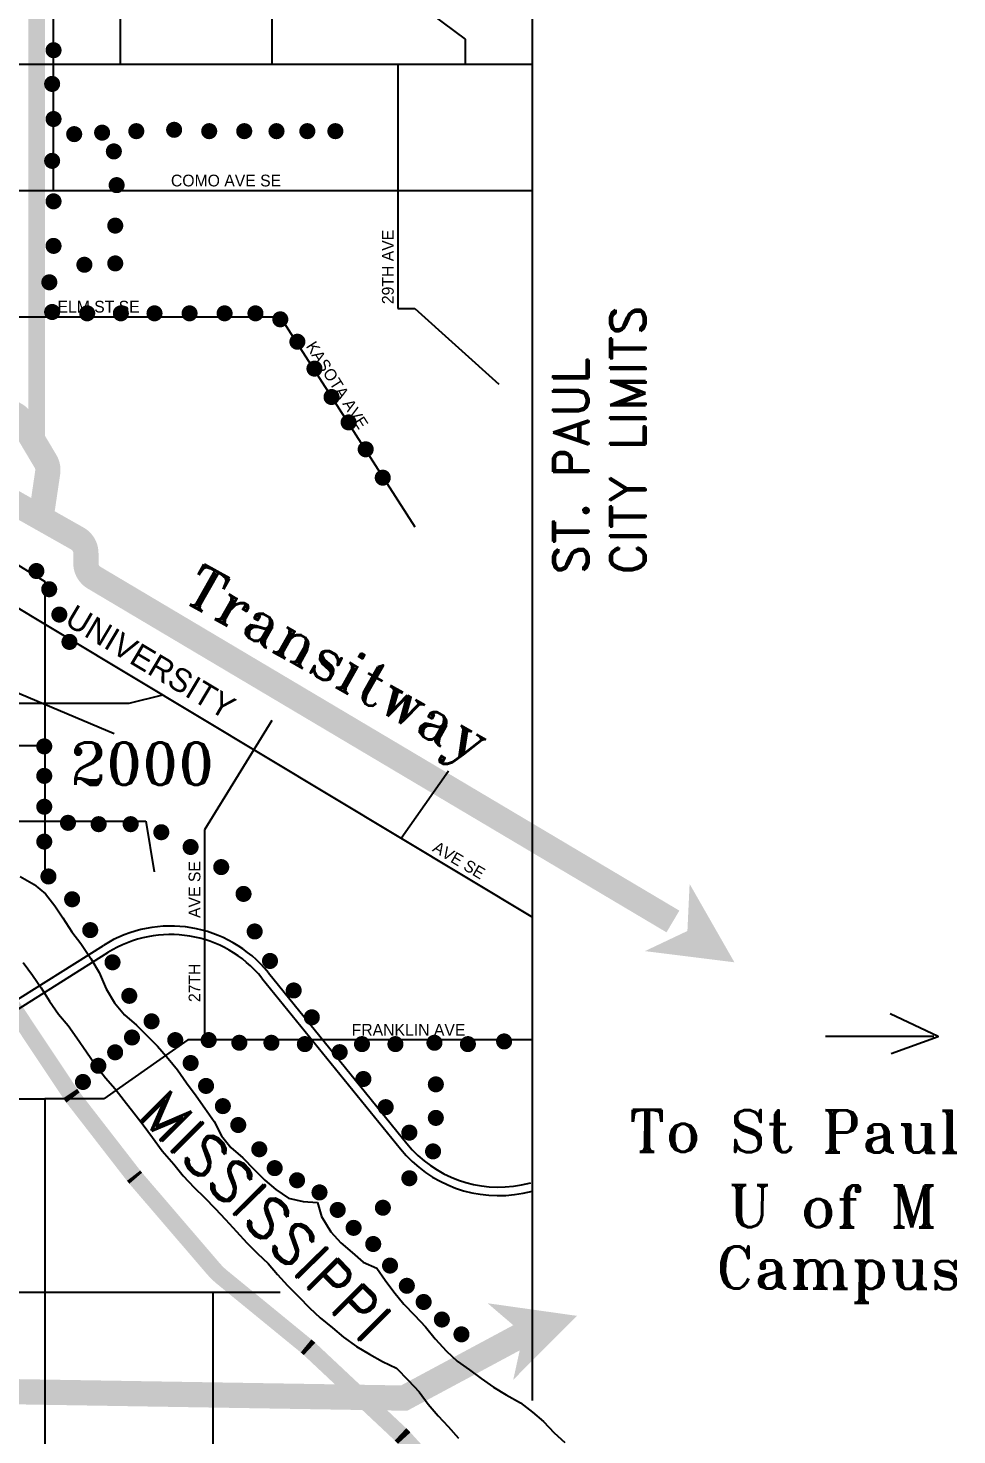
# Model space of a CAD drawing. Extents: x -40594 to -8643, y -6125 to 29389.
# Drawn here: x -16623 to -11099, y 8540 to 16905 of the extents above; entities that cross this region are included whole.
import ezdxf

# ---------------------------------------------------------------- set-up
doc = ezdxf.new("R2010")
doc.units = 0
for name, pattern in [('CENTER', [1.125, 0.75, -0.125, 0.125, -0.125]), ('HIDDEN', [0.375, 0.25, -0.125]), ('LONG_DASH', [1.5, 1, -0.5]), ('PHANTOM', [1.25, 0.625, -0.125, 0.125, -0.125, 0.125, -0.125])]:
    doc.linetypes.add(name, pattern=pattern)
for name, color, linetype in [('1', 254, 'CONTINUOUS'), ('2', 253, 'CONTINUOUS'), ('3', 252, 'CONTINUOUS'), ('4', 251, 'CONTINUOUS'), ('DOTS', 3, 'PHANTOM'), ('MARKERS', 7, 'CONTINUOUS'), ('NEW', 2, 'LONG_DASH'), ('PB', 2, 'CONTINUOUS'), ('RR', 1, 'CENTER')]:
    doc.layers.add(name, color=color, linetype=linetype)
doc.styles.add('ROMAN_DUPLEX', font='romand.shx')
doc.styles.add('ROMAN_TRIPLEX', font='romant.shx')

msp = doc.modelspace()

# ---------------------------------------------------------------- linework, layer by layer
at = {"layer": '1'}
for p, q in [((-16671.61584451949, 11860.2849216503), (-16588.05338558543, 11812.64751995124)), ((-16588.05338558543, 11812.64751995124), (-16519.95752308738, 11756.70224480793)), ((-16519.95752308738, 11756.70224480793), (-16465.0854607683, 11686.56830274191)), ((-16465.0854607683, 11686.56830274191), (-16416.63185552832, 11614.18318788663)), ((-16416.63185552832, 11614.18318788663), (-16364.23869790715, 11530.56577314292)), ((-16364.23869790715, 11530.56577314292), (-16309.40014171694, 11462.58248547956)), ((-16309.40014171694, 11462.58248547956), (-16249.92521543274, 11373.15966604736)), ((-16652.89649036791, 11349.13436806275), (-16596.8485824609, 11272.5652158532)), ((-16249.92521543274, 11373.15966604736), (-16200.2287523471, 11290.03803224323)), ((-16596.8485824609, 11272.5652158532), (-16545.1438660203, 11198.61736938923)), ((-16200.2287523471, 11290.03803224323), (-16158.90874050223, 11192.26545670569)), ((-16545.1438660203, 11198.61736938923), (-16497.11902946216, 11119.23425119309)), ((-16158.90874050223, 11192.26545670569), (-16110.28760461792, 11109.12706983713)), ((-16497.11902946216, 11119.23425119309), (-16442.67573582493, 11042.10230578623)), ((-16442.67573582493, 11042.10230578623), (-16385.69490176428, 10974.6901878524)), ((-16110.28760461792, 11109.12706983713), (-16050.02215322777, 11038.00156589195)), ((-16385.69490176428, 10974.6901878524), (-16334.53622545655, 10901.27162845688)), ((-16050.02215322777, 11038.00156589195), (-15979.15420740423, 10976.72153740307)), ((-15979.15420740423, 10976.72153740307), (-15919.04791012619, 10915.81164187052)), ((-16334.53622545655, 10901.27162845688), (-16276.22039169585, 10817.20869196689)), ((-15919.04791012619, 10915.81164187052), (-15854.03562818443, 10850.67582632261)), ((-16276.22039169585, 10817.20869196689), (-16220.63475859955, 10735.79219081914)), ((-15854.03562818443, 10850.67582632261), (-15789.97302546076, 10777.4583037003)), ((-16220.63475859955, 10735.79219081914), (-16162.48645548318, 10662.48252634244)), ((-15789.97302546076, 10777.4583037003), (-15735.68888593565, 10710.54196670605)), ((-15735.68888593565, 10710.54196670605), (-15680.71630522997, 10633.95606143206)), ((-16162.48645548318, 10662.48252634244), (-16105.55588061583, 10598.2963900126)), ((-15680.71630522997, 10633.95606143206), (-15624.12235719008, 10556.85762215406)), ((-16105.55588061583, 10598.2963900126), (-16052.29680909875, 10528.13731834993)), ((-15624.12235719008, 10556.85762215406), (-15571.8799771488, 10482.91815222231)), ((-16052.29680909875, 10528.13731834993), (-15995.22383318371, 10454.8109008088)), ((-15571.8799771488, 10482.91815222231), (-15515.79018658071, 10403.66068200943)), ((-15995.22383318371, 10454.8109008088), (-15938.72202699821, 10383.62676113811)), ((-15938.72202699821, 10383.62676113811), (-15882.69924868785, 10308.67059973055)), ((-15515.79018658071, 10403.66068200943), (-15472.52055710639, 10318.82553901671)), ((-15882.69924868785, 10308.67059973055), (-15825.51737785399, 10228.35455538077)), ((-15472.52055710639, 10318.82553901671), (-15418.18615838798, 10248.68322041847)), ((-15825.51737785399, 10228.35455538077), (-15756.00275033372, 10150.38182567465)), ((-15418.18615838798, 10248.68322041847), (-15346.25126189533, 10187.95760859469)), ((-15756.00275033372, 10150.38182567465), (-15701.13068801464, 10080.24788360863)), ((-15346.25126189533, 10187.95760859469), (-15277.93760955964, 10118.0330798341)), ((-15701.13068801464, 10080.24788360863), (-15634.97606661382, 10010.82751231984)), ((-15277.93760955964, 10118.0330798341), (-15215.09273508498, 10053.93908535865)), ((-15215.09273508498, 10053.93908535865), (-15149.1559035218, 9998.497967687133)), ((-15634.97606661382, 10010.82751231984), (-15573.8111951989, 9951.009697053054)), ((-15149.1559035218, 9998.497967687133), (-15075.21275367418, 9946.94614320352)), ((-15573.8111951989, 9951.009697053054), (-15511.5039843249, 9886.907326045384)), ((-15511.5039843249, 9886.907326045384), (-15449.7009309227, 9820.645924102842)), ((-15075.21275367418, 9946.94614320352), (-14987.77618907787, 9926.796597396084)), ((-14987.77618907787, 9926.796597396084), (-14901.64111805273, 9921.147215742152)), ((-14901.64111805273, 9921.147215742152), (-14878.84458806475, 9838.682082528503)), ((-15449.7009309227, 9820.645924102842), (-15384.57975406214, 9748.52048174629)), ((-14878.84458806475, 9838.682082528503), (-14822.5788903201, 9748.133676701673)), ((-15384.57975406214, 9748.52048174629), (-15322.24741359149, 9682.805119936624)), ((-14822.5788903201, 9748.133676701673), (-14762.38045118768, 9681.309481561813)), ((-15322.24741359149, 9682.805119936624), (-15259.41091564905, 9619.24878906184)), ((-14762.38045118768, 9681.309481561813), (-14696.41849002785, 9624.255373088303)), ((-14696.41849002785, 9624.255373088303), (-14630.4397758036, 9566.125937413459)), ((-15259.41091564905, 9619.24878906184), (-15196.09538983146, 9559.464479923918)), ((-15196.09538983146, 9559.464479923918), (-15139.14806189968, 9494.203016392748)), ((-14630.4397758036, 9566.125937413459), (-14548.69134444473, 9531.367332533697)), ((-15139.14806189968, 9494.203016392748), (-15080.0333265008, 9427.899731789123)), ((-14548.69134444473, 9531.367332533697), (-14499.70007560409, 9458.990594210638)), ((-14499.70007560409, 9458.990594210638), (-14448.6084115541, 9389.873343620431)), ((-15080.0333265008, 9427.899731789123), (-15012.85363709196, 9361.722095168749)), ((-14448.6084115541, 9389.873343620431), (-14388.32620709951, 9317.672512473928)), ((-15012.85363709196, 9361.722095168749), (-14950.52129662132, 9296.006733359081)), ((-14950.52129662132, 9296.006733359081), (-14885.60115653395, 9236.78521741848)), ((-14388.32620709951, 9317.672512473928), (-14325.46457956042, 9252.503190797148)), ((-14885.60115653395, 9236.78521741848), (-14813.67463657351, 9176.597269195365)), ((-14325.46457956042, 9252.503190797148), (-14260.36015576428, 9181.453075641924)), ((-14813.67463657351, 9176.597269195365), (-14747.72942847813, 9120.61848792318)), ((-14747.72942847813, 9120.61848792318), (-14671.03094836944, 9064.80723729533)), ((-14260.36015576428, 9181.453075641924), (-14201.72444824055, 9111.377769301427)), ((-14671.03094836944, 9064.80723729533), (-14592.87863157089, 9019.236724676764)), ((-14201.72444824055, 9111.377769301427), (-14135.51119111422, 9038.19375280798)), ((-14135.51119111422, 9038.19375280798), (-14070.59105102685, 8978.972236867376)), ((-14592.87863157089, 9019.236724676764), (-14515.30586103409, 8976.346153529297)), ((-14515.30586103409, 8976.346153529297), (-14432.39833715172, 8936.227665707323)), ((-14070.59105102685, 8978.972236867376), (-13998.79855558189, 8927.386906254891)), ((-14432.39833715172, 8936.227665707323), (-14363.53026815094, 8865.23618627762)), ((-13998.79855558189, 8927.386906254891), (-13929.13158494293, 8874.155078711548)), ((-13929.13158494293, 8874.155078711548), (-13855.75122829262, 8824.20786849771)), ((-14363.53026815094, 8865.23618627762), (-14297.90493381857, 8795.269774855944)), ((-14297.90493381857, 8795.269774855944), (-14242.98261230619, 8721.909851185941)), ((-13855.75122829262, 8824.20786849771), (-13779.21190229606, 8778.612226282487)), ((-14242.98261230619, 8721.909851185941), (-14183.84274731067, 8653.993575780321)), ((-13779.21190229606, 8778.612226282487), (-13694.56573962845, 8730.4539140472)), ((-13694.56573962845, 8730.4539140472), (-13623.24389552642, 8674.558898097179)), ((-14183.84274731067, 8653.993575780321), (-14124.76151804066, 8589.840945579352)), ((-13623.24389552642, 8674.558898097179), (-13557.29868743103, 8618.580116824996)), ((-13557.29868743103, 8618.580116824996), (-13495.48725749661, 8551.781051281789)), ((-14124.76151804066, 8589.840945579352), (-14063.43749251361, 8519.807521899937)), ((-13495.48725749661, 8551.781051281789), (-13431.13828713878, 8494.701813211628))]:
    msp.add_line(p, q, dxfattribs=at)
at = {"layer": '2'}
for p, q in [((-16473.77030501788, 18838.57036790479), (-16473.77030501788, 16688.57036790479)), ((-15173.77030501789, 18338.57036790479), (-15173.77030501789, 16688.57036790479)), ((-16073.77030501788, 16688.57036790479), (-16073.77030501788, 18288.57036790479)), ((-14223.77030501788, 16988.57036790479), (-14023.77030501788, 16838.57036790479)), ((-14023.77030501788, 16838.57036790479), (-14023.77030501788, 16688.57036790479)), ((-13623.77030501788, 16688.57036790479), (-19373.77030501788, 16688.5703679048)), ((-16473.77030501788, 16688.57036790479), (-16473.77030501788, 15938.57036790479)), ((-14423.77030501789, 16688.57036790479), (-14423.77030501789, 15238.5703679048)), ((-17773.77030501788, 15938.5703679048), (-13623.77030501788, 15938.57036790479)), ((-14423.77030501789, 15238.5703679048), (-14323.77030501788, 15238.5703679048)), ((-14323.77030501788, 15238.5703679048), (-13823.77030501788, 14788.57036790479)), ((-16723.77030501788, 15188.57036790479), (-15123.77030501788, 15188.57036790479)), ((-15123.77030501788, 15188.57036790479), (-14323.77030501788, 13938.57036790479)), ((-17573.77030501788, 14263.57036790479), (-16523.77030501788, 13613.57036790479)), ((-17703.77030501788, 14068.57036790479), (-13623.77030501788, 11618.57036790479)), ((-16523.77030501788, 13613.57036790479), (-16523.77030501788, 11888.57036790479)), ((-16023.77030501788, 12888.57036790479), (-18023.77030501788, 12888.57036790479)), ((-15823.77030501788, 12938.57036790479), (-16023.77030501788, 12888.57036790479)), ((-15173.77030501789, 12788.57036790479), (-15573.77030501788, 12138.57036790479)), ((-16973.77030501788, 12638.5703679048), (-16523.77030501788, 12638.5703679048)), ((-14403.77030501788, 12088.57036790479), (-14123.77030501788, 12488.57036790479)), ((-17023.77030501788, 12188.57036790479), (-15923.77030501789, 12188.57036790479)), ((-15923.77030501789, 12188.57036790479), (-15873.77030501788, 11888.57036790479)), ((-15573.77030501788, 12138.57036790479), (-15573.77030501788, 10888.57036790479)), ((-15673.77030501788, 10888.57036790479), (-16173.77030501789, 10538.57036790479)), ((-13623.77030501788, 10888.57036790479), (-15673.77030501789, 10888.57036790479)), ((-19223.77030501788, 10538.57036790479), (-16523.77030501788, 10538.57036790479)), ((-16523.77030501788, 10538.57036790479), (-16523.77030501788, 5338.570367904798)), ((-16173.77030501789, 10538.57036790479), (-16523.77030501788, 10538.57036790479)), ((-18553.77030501788, 9388.570367904797), (-15123.77030501788, 9388.570367904797)), ((-15523.77030501788, 9388.570367904797), (-15523.77030501788, 5638.570367904798))]:
    msp.add_line(p, q, dxfattribs=at)
at = {"layer": '4'}
for p, q in [((-16756.1919904715, 11084.64916981953), (-16175.96765355783, 11449.97560417258)), ((-16729.55187457219, 11042.33752781504), (-16149.32716695625, 11407.66419557322)), ((-15232.62885407231, 11256.16257840525), (-14409.12948213249, 10240.5133530128)), ((-15193.7908897536, 11287.65244292118), (-14370.29118486394, 10272.0028068906)), ((-13689.28086616356, 10026.45770480181), (-13633.31075478671, 10037.65172707718)), ((-13679.47556923922, 9977.429315060532), (-13623.77030501788, 9988.570367904798))]:
    msp.add_line(p, q, dxfattribs=at)
for centre, radius, start, end in [((-15776.35770129323, 10815.30097410527), 750, 39.03551289891535, 122.1957339348782), ((-15776.35787817596, 10815.3012075104), 700, 39.03551289891535, 122.1957339348782), ((-13826.56267059287, 10712.86482182872), 750, 219.0355128989153, 281.3099324738669), ((-13826.56216076029, 10712.86417778545), 700, 219.0355128989153, 281.3099324738669)]:
    msp.add_arc(centre, radius, start, end, dxfattribs=at)
at = {"layer": 'DOTS', "const_width": 47.73851351628799}
for points in [[(-16472.09039106626, 16797.53904060011, 1), (-16472.09039106626, 16749.80052708382, 1)], [(-16480.43032730167, 16596.92447618807, 1), (-16480.43032730167, 16549.18596267178, 1)], [(-16472.09039106626, 16388.28520796961, 1), (-16472.09039106626, 16340.54669445332, 1)], [(-16349.39233916987, 16298.2943139791, 1), (-16349.39233916987, 16250.55580046281, 1)], [(-16183.17970359909, 16307.17911226296, 1), (-16183.17970359909, 16259.44059874667, 1)], [(-15980.03091345818, 16316.06399030336, 1), (-15980.03091345818, 16268.32547678707, 1)], [(-15754.85119522704, 16324.0885345967, 1), (-15754.85119522704, 16276.35002108042, 1)], [(-15546.35140946153, 16316.06399030336, 1), (-15546.35140946153, 16268.32547678707, 1)], [(-15337.85168369081, 16316.06399030336, 1), (-15337.85168369081, 16268.32547678707, 1)], [(-15146.03189038569, 16316.06399030336, 1), (-15146.03189038569, 16268.32547678707, 1)], [(-14962.55209331079, 16316.06399030336, 1), (-14962.55209331079, 16268.32547678707, 1)], [(-14795.75228869629, 16316.06399030336, 1), (-14795.75228869629, 16268.32547678707, 1)], [(-16480.43032730167, 16139.52313852789, 1), (-16480.43032730167, 16091.7846250116, 1)], [(-16113.47079314665, 16195.69518785091, 1), (-16113.47079314665, 16147.95667433462, 1)], [(-16096.79080068624, 15995.08054368232, 1), (-16096.79080068624, 15947.34203016604, 1)], [(-16472.09039106626, 15898.78553362297, 1), (-16472.09039106626, 15851.04702010668, 1)], [(-16105.13079691644, 15754.34301853395, 1), (-16105.13079691644, 15706.60450501766, 1)], [(-16472.09039106626, 15633.97421608149, 1), (-16472.09039106626, 15586.2357025652, 1)], [(-16288.61059399135, 15521.63003767892, 1), (-16288.61059399135, 15473.89152416263, 1)], [(-16105.13079691644, 15529.6546617288, 1), (-16105.13079691644, 15481.91614821251, 1)], [(-16497.11031976208, 15417.31048332622, 1), (-16497.11031976208, 15369.57196980994, 1)], [(-16480.43032730167, 15240.76955179421, 1), (-16480.43032730167, 15193.03103827792, 1)], [(-16271.93060153095, 15232.74500750087, 1), (-16271.93060153095, 15185.00649398458, 1)], [(-16071.77081199563, 15232.74500750087, 1), (-16071.77081199563, 15185.00649398458, 1)], [(-15871.61108245511, 15232.74500750087, 1), (-15871.61108245511, 15185.00649398458, 1)], [(-15663.11129668959, 15232.74500750087, 1), (-15663.11129668959, 15185.00649398458, 1)], [(-15454.61151092407, 15232.74500750087, 1), (-15454.61151092407, 15185.00649398458, 1)], [(-15271.13171384916, 15232.74500750087, 1), (-15271.13171384916, 15185.00649398458, 1)], [(-15123.38709556865, 15197.20573460888, 1), (-15123.38709556865, 15149.46722109259, 1)], [(-15021.81273049559, 15063.93344132479, 1), (-15021.81273049559, 15016.1949278085, 1)], [(-14920.23830542774, 14904.00667343258, 1), (-14920.23830542774, 14856.26815991629, 1)], [(-14818.66394035467, 14735.1951072565, 1), (-14818.66394035467, 14687.45659374021, 1)], [(-14717.08951528683, 14584.15313764815, 1), (-14717.08951528683, 14536.41462413186, 1)], [(-14615.51509021898, 14424.22636975593, 1), (-14615.51509021898, 14376.48785623964, 1)], [(-14513.94072514592, 14255.41480357986, 1), (-14513.94072514592, 14207.67629006357, 1)], [(-16574.32061922156, 13700.5774588653, 1), (-16574.32061922156, 13652.83894534901, 1)], [(-16497.95252667284, 13592.2912132259, 1), (-16497.95252667284, 13544.55269970961, 1)], [(-16437.66189887369, 13441.46394821077, 1), (-16437.66189887369, 13393.72543469448, 1)], [(-16377.37133106934, 13279.03457975167, 1), (-16377.37133106934, 13231.29606623538, 1)], [(-16527.32427591482, 12657.76681076457, 1), (-16527.32427591482, 12610.02829724829, 1)], [(-16527.32427591482, 12482.31949178626, 1), (-16527.32427591482, 12434.58097826998, 1)], [(-16527.32427591482, 12298.89727296278, 1), (-16527.32427591482, 12251.1587594465, 1)], [(-16386.42270714806, 12203.198793231, 1), (-16386.42270714806, 12155.46027971472, 1)], [(-16204.07939836228, 12195.22389338584, 1), (-16204.07939836228, 12147.48537986956, 1)], [(-16013.44782540323, 12195.22389338584, 1), (-16013.44782540323, 12147.48537986956, 1)], [(-15831.10451661745, 12147.37457391742, 1), (-15831.10451661745, 12099.63606040113, 1)], [(-16527.32427591482, 12091.55043420637, 1), (-16527.32427591482, 12043.81192069009, 1)], [(-15657.04959176285, 12059.65091442826, 1), (-15657.04959176285, 12011.91240091198, 1)], [(-15474.70634285601, 11940.027735161, 1), (-15474.70634285601, 11892.28922164472, 1)], [(-16502.45930375815, 11884.20359544995, 1), (-16502.45930375815, 11836.46508193366, 1)], [(-15342.09303826253, 11780.53021587301, 1), (-15342.09303826253, 11732.79170235672, 1)], [(-16361.55767511244, 11748.63061649237, 1), (-16361.55767511244, 11700.89210297609, 1)], [(-16253.80940255458, 11565.2083976689, 1), (-16253.80940255458, 11517.46988415262, 1)], [(-15275.78638596578, 11557.23357742627, 1), (-15275.78638596578, 11509.49506390998, 1)], [(-16121.19609796109, 11373.81127900027, 1), (-16121.19609796109, 11326.07276548398, 1)], [(-15184.61476151237, 11381.78625844795, 1), (-15184.61476151237, 11334.04774493167, 1)], [(-15043.71313286666, 11206.33893946965, 1), (-15043.71313286666, 11158.60042595336, 1)], [(-16021.73614945545, 11174.43934008901, 1), (-16021.73614945545, 11126.70082657273, 1)], [(-15889.12284486197, 11022.91664104365, 1), (-15889.12284486197, 10975.17812752736, 1)], [(-14935.96486030879, 11046.84134057912, 1), (-14935.96486030879, 10999.10282706283, 1)], [(-16005.74294422125, 10926.73695893445, 1), (-16005.74294422125, 10878.99844541816, 1)], [(-15748.22121621626, 10911.26836162154, 1), (-15748.22121621626, 10863.52984810526, 1)], [(-15549.30131920498, 10911.26836162154, 1), (-15549.30131920498, 10863.52984810526, 1)], [(-15366.9580104192, 10895.31864153375, 1), (-15366.9580104192, 10847.58012801747, 1)], [(-15176.32643746014, 10895.31864153375, 1), (-15176.32643746014, 10847.58012801747, 1)], [(-14977.40648056992, 10887.34374168859, 1), (-14977.40648056992, 10839.60522817231, 1)], [(-14637.58495491292, 10887.34374168859, 1), (-14637.58495491292, 10839.60522817231, 1)], [(-14438.6649980227, 10887.34374168859, 1), (-14438.6649980227, 10839.60522817231, 1)], [(-14206.59174492358, 10895.31864153375, 1), (-14206.59174492358, 10847.58012801747, 1)], [(-14007.6718479123, 10887.34374168859, 1), (-14007.6718479123, 10839.60522817231, 1)], [(-13792.17530279657, 10903.29346177638, 1), (-13792.17530279657, 10855.55494826009, 1)], [(-16105.70296939155, 10838.57217057781, 1), (-16105.70296939155, 10790.83365706152, 1)], [(-15656.59116814566, 10775.0137322103, 1), (-15656.59116814566, 10727.27521869402, 1)], [(-14770.19825950641, 10839.4945018227, 1), (-14770.19825950641, 10791.75598830642, 1)], [(-16205.66299456184, 10758.4224354868, 1), (-16205.66299456184, 10710.68392197052, 1)], [(-16297.29310262725, 10662.24267362106, 1), (-16297.29310262725, 10614.50416010478, 1)], [(-15564.96112007505, 10638.75910279906, 1), (-15564.96112007505, 10591.02058928278, 1)], [(-14629.2966308607, 10679.99690293217, 1), (-14629.2966308607, 10632.25838941589, 1)], [(-14198.30342087135, 10648.09738315407, 1), (-14198.30342087135, 10600.35886963778, 1)], [(-15465.00109490475, 10518.53450016256, 1), (-15465.00109490475, 10470.79598664627, 1)], [(-14496.68332626722, 10512.52448379902, 1), (-14496.68332626722, 10464.78597028274, 1)], [(-14198.30342087135, 10448.72544424282, 1), (-14198.30342087135, 10400.98693072653, 1)], [(-15373.37104683415, 10406.32479127862, 1), (-15373.37104683415, 10358.58627776233, 1)], [(-14355.78169762151, 10361.00178475366, 1), (-14355.78169762151, 10313.26327123737, 1)], [(-15248.42097037517, 10262.05526811481, 1), (-15248.42097037517, 10214.31675459853, 1)], [(-14214.8800689758, 10249.35342572902, 1), (-14214.8800689758, 10201.61491221273, 1)], [(-15156.79092230457, 10149.84555923087, 1), (-15156.79092230457, 10102.10704571459, 1)], [(-15023.51086874591, 10077.71071789243, 1), (-15023.51086874591, 10029.97220437615, 1)], [(-14355.78169762151, 10089.85590644103, 1), (-14355.78169762151, 10042.11739292474, 1)], [(-14890.23075519246, 10005.57595631053, 1), (-14890.23075519246, 9957.83744279425, 1)], [(-14781.94069292767, 9901.381220935706, 1), (-14781.94069292767, 9853.642707419416, 1)], [(-14513.25997437166, 9914.40850786019, 1), (-14513.25997437166, 9866.669994343902, 1)], [(-14687.31489922627, 9794.785328592921, 1), (-14687.31489922627, 9747.046815076636, 1)], [(-14570.694799867, 9698.60556672719, 1), (-14570.694799867, 9650.867053210903, 1)], [(-14470.73471470191, 9570.365990581584, 1), (-14470.73471470191, 9522.627477065296, 1)], [(-14370.77462953681, 9450.141308188546, 1), (-14370.77462953681, 9402.40279467226, 1)], [(-14270.81460436651, 9353.961546322807, 1), (-14270.81460436651, 9306.223032806522, 1)], [(-14162.52454210173, 9249.766890704503, 1), (-14162.52454210173, 9202.028377188219, 1)], [(-14045.90450273725, 9161.602102347862, 1), (-14045.90450273725, 9113.863588831575, 1)]]:
    msp.add_lwpolyline(points, format="xyb", close=True, dxfattribs=at)
at = {"layer": 'MARKERS'}
msp.add_line((-13623.77030501788, 8744.34765690902), (-13623.77030501788, 19838.5703679048), dxfattribs=at)
at = {"layer": 'NEW', "const_width": 100}
msp.add_lwpolyline([(-18802.60768149965, 23449.77040340454), (-16572.9847151553, 23453.32915002363), (-16572.9847151553, 14418.25543271936)], dxfattribs=at)
at = {"layer": 'PB'}
msp.add_line((-11235.40036696946, 10908.72617899745), (-11881.1615787928, 10908.72617899745), dxfattribs=at)
for points in [[(-16110.74747405699, 12707.57824530633), (-18478.3996106421, 13706.83108108137)], [(-11490.35600496095, 10807.99243225417), (-11210.13929409764, 10908.38661657675), (-11495.84526077435, 11043.16452379869)]]:
    msp.add_lwpolyline(points, dxfattribs=at)
at = {"layer": 'PB', "const_width": 100}
msp.add_lwpolyline([(-14002.4441847672, 8099.094349062339), (-14386.51998817717, 8520.697231353895, 0.0195580666522162), (-14408.4739243469, 8542.980004163766), (-14949.64135749347, 9050.903513302757, 0.0170552434913728), (-14970.15791437408, 9068.883893603068), (-15470.72020653792, 9478.248191188402, -0.0439918833633593), (-15520.98599716119, 9527.325287413623), (-15983.31011011776, 10065.82025834645, -0.0125090196173789), (-15995.96171914988, 10081.32473901876), (-16356.22862386019, 10546.09641401953, -0.0181334395885648), (-16373.15498002646, 10569.64908951205), (-16598.94770243119, 10909.16570753461, 5.39045012213e-05), (-16598.99547069354, 10909.2375182087), (-16770.13841275107, 11166.45887617299, 0.1404411840616452), (-16938.01726267493, 11309.20003113008), (-17496.90420349119, 11562.53984854213, -0.0216466294323377), (-17527.78646237517, 11578.18333653543), (-17746.53666971525, 11701.16495773581)], format="xyb", dxfattribs=at)
at = {"layer": 'RR', "const_width": 150}
msp.add_lwpolyline([(-16545.90040146175, 13999.07773450328), (-16506.75071858957, 14262.76150672945, 0.1725085776284518), (-16519.68617174333, 14328.51041303711), (-16663.59873707594, 14570.83290782775, 0.1476788744987603), (-16706.22600295696, 14609.88414692749), (-16905.33048860685, 14705.67147644922, 0.2115763190994962), (-16986.29495309429, 14708.21485607081), (-18335.79210947473, 14160.42646593546, -0.1546670759177661), (-18396.02653732179, 14155.67636493974), (-19000.60003460096, 14296.08899717783, -0.0407510274461624), (-19016.09940424787, 14301.0480952096), (-19623.74626992554, 14551.61949990556, 0.0324991521747391), (-19636.04766066905, 14555.78009577842), (-19806.11731987267, 14601.23506731126, 0.161398321824953)], format="xyb", dxfattribs=at)
at = {"layer": 'RR', "linetype": 'HIDDEN', "const_width": 150}
msp.add_lwpolyline([(-12788.06290514864, 11592.64824153271), (-16230.70692458831, 13636.88128682514, -0.2646701641219584), (-16279.65003630567, 13722.86497224798), (-16279.65003630567, 13782.8696508909, 0.2704965567632871), (-16330.47507610854, 13869.94331676992), (-17769.76555888321, 14682.78439206004)], format="xyb", dxfattribs=at)
at = {"layer": 'RR', "const_width": 150}
msp.add_lwpolyline([(-23195.60964484208, 7984.36170031491), (-19854.34909391427, 7984.36170031491), (-17755.70603768239, 8813.92681243776), (-14386.83173297115, 8758.622436692945), (-13613.6474327855, 9173.404927248217)], dxfattribs=at)
at = {"layer": 'RR'}
for points in [[(-12688.74721031596, 11815.84348367767), (-12422.49111612785, 11349.89531884848), (-12702.06001502537, 11536.27458478016), (-12955.00330450407, 11416.45934239551)], [(-13890.50217441158, 9322.640426379236), (-13359.10103954626, 9247.721577857239), (-13677.662952657, 9140.883815267269), (-13737.87679928305, 8867.551979078187)]]:
    msp.add_solid(points, dxfattribs=at)

# ---------------------------------------------------------------- texts
at = {"layer": '3'}
for s, p in [('COMO AVE SE', (-15773.77030501788, 15963.57036790479)), ('ELM ST SE', (-16448.77030501788, 15213.57036790479)), ('FRANKLIN AVE', (-14698.77030501788, 10913.57036790479))]:
    msp.add_text(s, height=70.00000000000001, dxfattribs=at).set_placement(p)
for s, height, rotation, p in [('29TH AVE', 70.00000000000001, 90, (-14448.77030501788, 15263.57036790479)), ('KASOTA AVE', 70.00000000000001, 302.4711922909564, (-14973.77030501788, 15013.57036790479)), ('UNIVERSITY', 140, 329.2645122979781, (-16413.75650035997, 13362.32655030082)), ('AVE SE', 70.00000000000001, 329.2645122979781, (-14223.77030501788, 12013.57036790479)), ('AVE SE', 70.00000000000001, 90, (-15598.77030501788, 11613.57036790479)), ('27TH', 70.00000000000001, 90, (-15598.77030501788, 11113.57036790479))]:
    msp.add_text(s, height=height, rotation=rotation, dxfattribs=at).set_placement(p)
at = {"layer": 'MARKERS'}
for s, height, rotation, style, p in [('CITY LIMITS', 210, 90, 'ROMAN_DUPLEX', (-12950.60692730729, 13654.36561823552)), ('ST. PAUL', 210, 90, 'ROMAN_DUPLEX', (-13290.60692730728, 13654.36561823552)), ('MISSISSIPPI', 250, 314.8309880013155, 'ROMAN_DUPLEX', (-15980.08508612155, 10438.11260895822)), ('To St Paul', 250, 359.829495919843, 'ROMAN_TRIPLEX', (-13049.26690779872, 10223.26730809865)), ('U of M', 250, 359.829495919843, 'ROMAN_TRIPLEX', (-12460.19017512806, 9775.904771142348)), ('Campus', 250, 359.829495919843, 'ROMAN_TRIPLEX', (-12532.38799962891, 9411.126800499387))]:
    msp.add_text(s, height=height, rotation=rotation, dxfattribs=dict(at, style=style)).set_placement(p)
at = {"layer": 'MARKERS', "style": 'ROMAN_TRIPLEX'}
msp.add_text('2000', height=250, dxfattribs=at).set_placement((-16373.7976856632, 12406.23824220093))
at = {"layer": 'RR', "style": 'ROMAN_TRIPLEX'}
msp.add_text('Transitway', height=250, rotation=330.509362691141, dxfattribs=at).set_placement((-15717.20473153131, 13509.10727577949))

doc.saveas('drawing.dxf')
